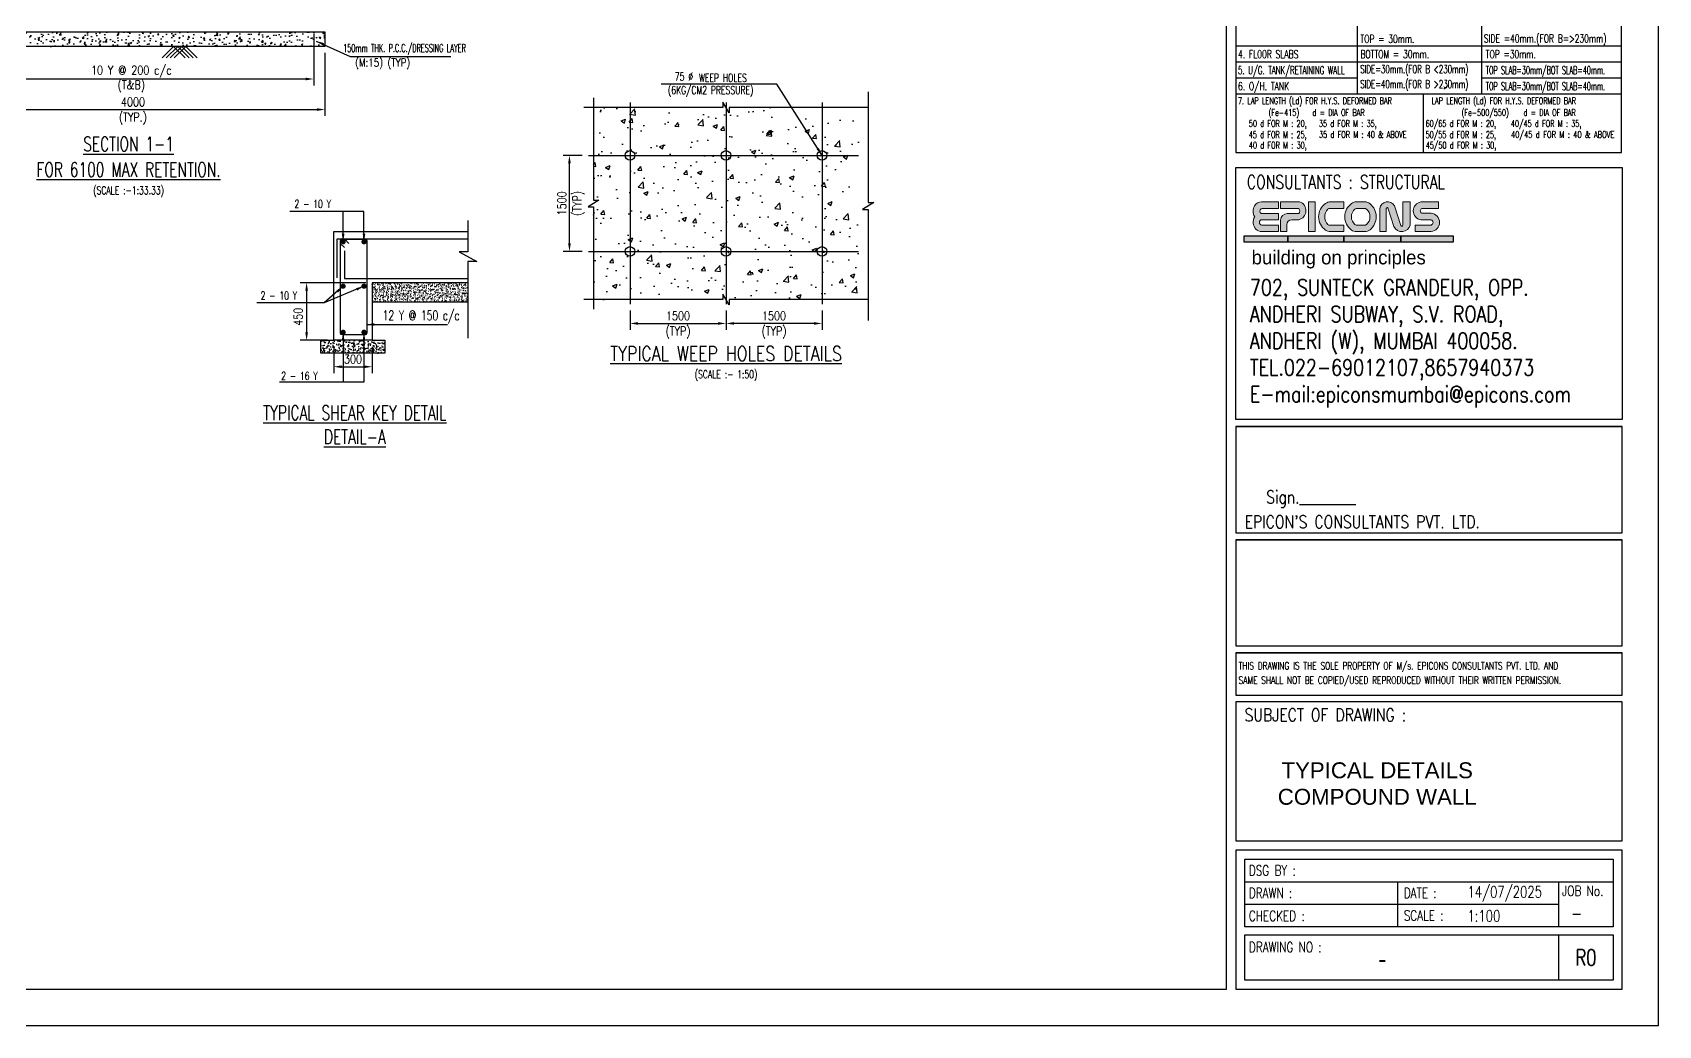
# Model space of a CAD drawing. Extents: x 345615 to 1272425, y -526289 to -156124.
# Drawn here: x 685541 to 736343, y -348663 to -317632 of the extents above; entities that cross this region are included whole.
import ezdxf
from ezdxf.enums import TextEntityAlignment as Align
from ezdxf.lldxf.tags import DXFTag

# ---------------------------------------------------------------- set-up
doc = ezdxf.new("R2010")
doc.units = 0
doc.header["$LTSCALE"] = 500
doc.header["$MEASUREMENT"] = 0
doc.header["$PDMODE"] = 35
doc.header["$PDSIZE"] = -15
doc.linetypes.add('CENTER2', pattern=[1.125, 0.75, -0.125, 0.125, -0.125])
doc.linetypes.add('DASHED2', pattern=[0.375, 0.25, -0.125])
doc.layers.get('DEFPOINTS').update_dxf_attribs({"color": 4})
doc.layers.add('00 ECPL LOGO', color=250, linetype='Continuous', lineweight=20)
doc.layers.add('S-CONCRETE', color=4, linetype='Continuous', lineweight=25)
for name, color, linetype in [('LINE CUT', 8, 'Continuous'), ('notes', 1, 'Continuous'), ('PCC', 7, 'Continuous'), ('S-BRECK LINE', 8, 'Continuous'), ('S-CENTER LINE', 8, 'CENTER2'), ('S-CONCRET LINE', 4, 'Continuous'), ('S-DIM-1', 5, 'Continuous'), ('S-PCC', 9, 'Continuous'), ('S-TEXT', 2, 'Continuous'), ('S-TEXT-1', 4, 'Continuous'), ('S-TITIL', 6, 'Continuous'), ('s_TITILE', 9, 'Continuous'), ('ss_TITILE', 9, 'Continuous'), ('ST', 6, 'Continuous'), ('TEXT1', 2, 'Continuous'), ('TITLE', 4, 'Continuous')]:
    doc.layers.add(name, color=color, linetype=linetype)
doc.styles.add('1PTT-GFC Sheet$0$1PTT-GFC Sheet$0$a-texts', font='simplex.shx', dxfattribs={"width": 0.75})
doc.styles.add('a-textb', font='arial.ttf')
doc.styles.add('a-texts', font='simplex.shx', dxfattribs={"width": 0.75})
doc.styles.add('ROMANS', font='simplex.shx', dxfattribs={"width": 0.8, "height": 275, "bigfont": 'bigfont.shx'})
doc.styles.add('VA_ROOM_TEXT', font='GOTHIC.TTF')
tags = doc.linetypes.add('CENTER', pattern=[2, 1.25, -0.25, 0.25, -0.25]).pattern_tags.tags
tags[10:11] = [DXFTag(74, 4), DXFTag(75, 0), DXFTag(340, '0'), DXFTag(46, 1.0), DXFTag(50, 0.0), DXFTag(44, 0.0), DXFTag(45, 0.0)]
tags[8:9] = [DXFTag(74, 4), DXFTag(75, 0), DXFTag(340, '0'), DXFTag(46, 1.0), DXFTag(50, 0.0), DXFTag(44, 0.0), DXFTag(45, 0.0)]
tags[6:7] = [DXFTag(74, 4), DXFTag(75, 0), DXFTag(340, '0'), DXFTag(46, 1.0), DXFTag(50, 0.0), DXFTag(44, 0.0), DXFTag(45, 0.0)]
tags[4:5] = [DXFTag(74, 4), DXFTag(75, 0), DXFTag(340, '0'), DXFTag(46, 1.0), DXFTag(50, 0.0), DXFTag(44, 0.0), DXFTag(45, 0.0)]
doc.dimstyles.new('dim100', dxfattribs={"dimtxt": 250, "dimasz": 250, "dimexe": 200, "dimexo": 200, "dimgap": 100, "dimtad": 1, "dimdec": 0, "dimzin": 0, "dimdsep": 46, "dimtxsty": 'ROMANS', "dimcen": 0, "dimclrd": 5, "dimclre": 5, "dimclrt": 4, "dimadec": 0, "dimazin": 0, "dimtfac": 1, "dimtdec": 0, "dimtix": 1, "dimtofl": 0, "dimtmove": 2, "dimatfit": 3, "dimfxl": 0, "dimtolj": 1, "dimtzin": 0, "dimlwd": -1, "dimlwe": -1, "dimarcsym": 0})
doc.dimstyles.new('dim25', dxfattribs={"dimtxt": 250, "dimasz": 250, "dimexe": 200, "dimexo": 200, "dimgap": 100, "dimtad": 1, "dimdec": 0, "dimlfac": 0.25, "dimzin": 0, "dimdsep": 46, "dimtxsty": 'ROMANS', "dimcen": 0, "dimclrd": 5, "dimclre": 5, "dimclrt": 4, "dimadec": 0, "dimazin": 0, "dimtfac": 1, "dimtdec": 0, "dimtix": 1, "dimtofl": 0, "dimtmove": 2, "dimatfit": 3, "dimfxl": 0, "dimtolj": 1, "dimtzin": 0, "dimlwd": -1, "dimlwe": -1, "dimarcsym": 0})
doc.dimstyles.new('dim33.33', dxfattribs={"dimtxt": 250, "dimasz": 250, "dimexe": 200, "dimexo": 200, "dimgap": 100, "dimtad": 1, "dimdec": 0, "dimlfac": 0.333331, "dimzin": 0, "dimdsep": 46, "dimtxsty": 'ROMANS', "dimcen": 0, "dimclrd": 5, "dimclre": 5, "dimclrt": 4, "dimadec": 0, "dimazin": 0, "dimtfac": 1, "dimtdec": 0, "dimtix": 1, "dimtofl": 0, "dimtmove": 2, "dimatfit": 3, "dimfxl": 0, "dimtolj": 1, "dimtzin": 0, "dimlwd": -1, "dimlwe": -1, "dimarcsym": 0})
doc.dimstyles.new('dim50', dxfattribs={"dimtxt": 250, "dimasz": 250, "dimexe": 200, "dimexo": 200, "dimgap": 100, "dimtad": 1, "dimdec": 0, "dimlfac": 0.5, "dimzin": 0, "dimdsep": 46, "dimtxsty": 'ROMANS', "dimcen": 0, "dimclrd": 5, "dimclre": 5, "dimclrt": 4, "dimadec": 0, "dimazin": 0, "dimtfac": 1, "dimtdec": 0, "dimtix": 1, "dimtofl": 0, "dimtmove": 2, "dimatfit": 3, "dimfxl": 0, "dimtolj": 1, "dimtzin": 0, "dimlwd": -1, "dimlwe": -1, "dimarcsym": 0})

# ---------------------------------------------------------------- blocks, each defined once
blk = doc.blocks.new('*D266')
at = {"layer": 'DEFPOINTS', "color": 0}
for p in [(704209, -326124), (707209, -326124), (707209, -326724)]:
    blk.add_point(p, dxfattribs=at)
at = {"layer": 'S-DIM-1', "color": 5}
for p, q in [((704209, -326324), (704209, -326924)), ((707209, -326324), (707209, -326924)), ((704459, -326724), (706959, -326724))]:
    blk.add_line(p, q, dxfattribs=at)
for points in [[(704459, -326682), (704459, -326765), (704209, -326724)], [(706959, -326682), (706959, -326765), (707209, -326724)]]:
    blk.add_solid(points, dxfattribs=at)
at = {"layer": 'S-DIM-1', "color": 4, "char_height": 275, "style": 'ROMANS'}
for s, insert, attachment_point in [('\\A1;1500', (705709, -326624), 8), ('\\A1;(TYP)', (705709, -326824), 2)]:
    blk.add_mtext(s, dxfattribs=dict(at, insert=insert, attachment_point=attachment_point))
blk = doc.blocks.new('*D267')
at = {"layer": 'DEFPOINTS', "color": 0}
for p in [(702317, -321474), (702917, -321474), (702917, -324474)]:
    blk.add_point(p, dxfattribs=at)
at = {"layer": 'S-DIM-1', "color": 5}
for p, q in [((702717, -321474), (702117, -321474)), ((702317, -324224), (702317, -321724)), ((702717, -324474), (702117, -324474))]:
    blk.add_line(p, q, dxfattribs=at)
for points in [[(702275, -321724), (702359, -321724), (702317, -321474)], [(702275, -324224), (702359, -324224), (702317, -324474)]]:
    blk.add_solid(points, dxfattribs=at)
at = {"layer": 'S-DIM-1', "color": 4, "char_height": 275, "rotation": 90, "style": 'ROMANS'}
for s, insert, attachment_point in [('\\A1;1500', (702217, -322974), 8), ('\\A1;(TYP)', (702417, -322974), 2)]:
    blk.add_mtext(s, dxfattribs=dict(at, insert=insert, attachment_point=attachment_point))
blk = doc.blocks.new('*D268')
at = {"layer": 'DEFPOINTS', "color": 0}
for p in [(707209, -326124), (710209, -326124), (707209, -326724)]:
    blk.add_point(p, dxfattribs=at)
at = {"layer": 'S-DIM-1', "color": 5}
for p, q in [((707209, -326324), (707209, -326924)), ((710209, -326324), (710209, -326924)), ((709959, -326724), (707459, -326724))]:
    blk.add_line(p, q, dxfattribs=at)
for points in [[(707459, -326682), (707459, -326765), (707209, -326724)], [(709959, -326682), (709959, -326765), (710209, -326724)]]:
    blk.add_solid(points, dxfattribs=at)
at = {"layer": 'S-DIM-1', "color": 4, "char_height": 275, "style": 'ROMANS'}
for s, insert, attachment_point in [('\\A1;1500', (708709, -326624), 8), ('\\A1;(TYP)', (708709, -326824), 2)]:
    blk.add_mtext(s, dxfattribs=dict(at, insert=insert, attachment_point=attachment_point))
blk = doc.blocks.new('*D293')
at = {"layer": 'DEFPOINTS', "color": 0, "ltscale": 0.3}
for p in [(694953, -327250, 288), (696153, -327250, 288), (696153, -328077)]:
    blk.add_point(p, dxfattribs=at)
at = {"layer": 'S-DIM-1', "color": 5, "ltscale": 0.3}
for p, q in [((694953, -327450), (694953, -328277)), ((696153, -327450), (696153, -328277)), ((695203, -328077), (695903, -328077))]:
    blk.add_line(p, q, dxfattribs=at)
for points in [[(695203, -328035), (695203, -328119), (694953, -328077)], [(695903, -328035), (695903, -328119), (696153, -328077)]]:
    blk.add_solid(points, dxfattribs=at)
at = {"layer": 'S-DIM-1', "color": 4, "ltscale": 0.3, "insert": (695553, -327840), "char_height": 275, "attachment_point": 5, "style": 'ROMANS'}
blk.add_mtext('\\A1;300', dxfattribs=at)
blk = doc.blocks.new('*D294')
at = {"layer": 'DEFPOINTS', "color": 0, "ltscale": 0.3}
for p in [(696153, -325452, 288), (694104, -327250), (694953, -327250, 288)]:
    blk.add_point(p, dxfattribs=at)
at = {"layer": 'S-DIM-1', "color": 5, "ltscale": 0.3}
for p, q in [((695953, -325452), (693904, -325452)), ((694104, -325702), (694104, -327000)), ((694753, -327250), (693904, -327250))]:
    blk.add_line(p, q, dxfattribs=at)
for points in [[(694063, -325702), (694146, -325702), (694104, -325452)], [(694063, -327000), (694146, -327000), (694104, -327250)]]:
    blk.add_solid(points, dxfattribs=at)
at = {"layer": 'S-DIM-1', "color": 4, "ltscale": 0.3, "insert": (693840, -326517), "char_height": 275, "attachment_point": 5, "rotation": 90, "style": 'ROMANS'}
blk.add_mtext('\\A1;450', dxfattribs=at)
blk = doc.blocks.new('*D318')
at = {"layer": 'DEFPOINTS', "color": 0}
for p in [(682928, -317466, -19), (694328, -317466, -19), (694328, -319085)]:
    blk.add_point(p, dxfattribs=at)
at = {"layer": 'S-DIM-1', "color": 5}
for p, q in [((682928, -317666), (682928, -319285)), ((694328, -317666), (694328, -319285)), ((683178, -319085), (694078, -319085))]:
    blk.add_line(p, q, dxfattribs=at)
for points in [[(683178, -319044), (683178, -319127), (682928, -319085)], [(694078, -319044), (694078, -319127), (694328, -319085)]]:
    blk.add_solid(points, dxfattribs=at)
at = {"layer": 'S-DIM-1', "color": 4, "insert": (688628, -319085), "char_height": 275, "attachment_point": 5, "style": 'ROMANS'}
blk.add_mtext('\\A1;10 Y @ 200 c/c\\P(T&B)', dxfattribs=at)
blk = doc.blocks.new('*D319')
at = {"layer": 'DEFPOINTS', "color": 0}
for p in [(694678, -318066), (682678, -318966), (694678, -320040)]:
    blk.add_point(p, dxfattribs=at)
at = {"layer": 'S-DIM-1', "color": 5}
for p, q in [((694678, -318266), (694678, -320240)), ((682678, -319166), (682678, -320240)), ((682928, -320040), (694428, -320040))]:
    blk.add_line(p, q, dxfattribs=at)
for points in [[(682928, -319999), (682928, -320082), (682678, -320040)], [(694428, -319999), (694428, -320082), (694678, -320040)]]:
    blk.add_solid(points, dxfattribs=at)
at = {"layer": 'S-DIM-1', "color": 4, "char_height": 275, "style": 'ROMANS'}
for s, insert, attachment_point in [('\\A1;4000', (688678, -319940), 8), ('\\A1;(TYP.)', (688678, -320140), 2)]:
    blk.add_mtext(s, dxfattribs=dict(at, insert=insert, attachment_point=attachment_point))
blk = doc.blocks.new('zw$155A')
at = {"layer": '00 ECPL LOGO'}
h = blk.add_hatch(color=152, dxfattribs=at)
h.dxf.hatch_style = 1
h.paths.add_polyline_path([(79640, 17972), (79640, 18120), (79271, 18120, 0.261636), (79116, 18033, 0.285841), (79118, 17796, 0.344902), (79145, 17521, 0.204992), (79277, 17465), (79640, 17465), (79640, 17610), (79286, 17610, -1), (79277, 17727), (79640, 17727), (79640, 17861), (79286, 17861, -1), (79283, 17972)])
h = blk.add_hatch(color=152, dxfattribs=at)
h.dxf.hatch_style = 1
h.paths.add_polyline_path([(80107, 18120), (79689, 18120), (79689, 17972), (80086, 17972, -0.440545), (80086, 17861), (79834, 17861, 0.414214), (79689, 17716), (79689, 17465), (79825, 17465), (79825, 17618, -0.414214), (79934, 17727), (80086, 17727, 0.757811)])
h.paths.add_polyline_path([(80446, 18120), (80304, 18120), (80304, 17465), (80446, 17465)])
h.paths.add_polyline_path([(81081, 18120), (80782, 18120, 0.154275), (80677, 18087, 0.519672), (80677, 17498, 0.154275), (80782, 17465), (81081, 17465), (81081, 17610), (80750, 17610, -0.210356), (80723, 17622, -0.388707), (80723, 17960, -0.210356), (80750, 17972), (81081, 17972)])
h.paths.add_polyline_path([(81540, 18120), (81355, 18120, 0.159018), (81248, 18085, 0.507969), (81248, 17500, 0.159018), (81355, 17465), (81540, 17465, 0.173791), (81656, 17506, 0.472311), (81656, 18078, 0.173791)])
h.paths.add_polyline_path([(81553, 17972, -0.185052), (81577, 17962, -0.445894), (81577, 17619, -0.185052), (81553, 17610), (81348, 17610, -0.185052), (81323, 17619, -0.445894), (81323, 17962, -0.185052), (81348, 17972)], flags=16)
h.paths.add_polyline_path([(82190, 18031, 0.723435), (81870, 17972), (81870, 17465), (82011, 17465), (82011, 17972, -0.723435), (82047, 17986), (82181, 17579, 0.724077), (82538, 17610), (82538, 18120), (82376, 18120), (82376, 17612, -0.755661), (82333, 17598)])
h.paths.add_polyline_path([(83163, 18120), (82770, 18120, 0.823713), (82770, 17724), (83001, 17724, -0.713272), (83001, 17610), (82649, 17610), (82649, 17465), (83001, 17465, 0.900309), (83001, 17871), (82798, 17871, -0.746931), (82798, 17972), (83163, 17972)])
at = {"layer": 'S-TEXT'}
h = blk.add_hatch(color=142, dxfattribs=at)
h.dxf.hatch_style = 1
h.paths.add_polyline_path([(78890, 17369), (78890, 17231), (79850, 17231), (79850, 17369)])
h = blk.add_hatch(color=9, dxfattribs=at)
h.dxf.hatch_style = 1
h.paths.add_polyline_path([(79850, 17369), (81076, 17369), (81076, 17231), (79850, 17231)])
h = blk.add_hatch(color=142, dxfattribs=at)
h.dxf.hatch_style = 1
h.paths.add_polyline_path([(81076, 17231), (82333, 17231), (82333, 17369), (81076, 17369)])
h = blk.add_hatch(color=4, dxfattribs=at)
h.dxf.hatch_style = 1
h.paths.add_polyline_path([(82333, 17369), (82333, 17231), (83486, 17231), (83486, 17369)])
at = {"layer": '00 ECPL LOGO', "color": 152}
for p, q in [((79640, 18120, 0), (79271, 18120, 0)), ((79286, 17972, 0), (79640, 17972, 0)), ((80107, 18120, 0), (79689, 18120, 0)), ((80304, 18120, 0), (80446, 18120, 0)), ((80304, 18120, 0), (80304, 17465, 0)), ((80446, 18120, 0), (80446, 17465, 0)), ((80750, 17972, 0), (81081, 17972, 0)), ((80782, 18120, 0), (81081, 18120, 0)), ((81081, 17972, 0), (81081, 18120, 0)), ((81348, 17972, 0), (81553, 17972, 0)), ((81355, 18120, 0), (81540, 18120, 0)), ((81870, 17972, 0), (81870, 17465, 0)), ((82011, 17972, 0), (82011, 17465, 0)), ((82047, 17986, 0), (82181, 17579, 0)), ((82190, 18031, 0), (82333, 17598, 0)), ((82376, 18120, 0), (82538, 18120, 0)), ((82538, 18120, 0), (82376, 18120, 0)), ((82376, 18120, 0), (82376, 17610, 0)), ((82538, 18120, 0), (82538, 17610, 0)), ((82538, 17972, 0), (82538, 17972, 0)), ((82770, 18120, 0), (83163, 18120, 0)), ((83163, 18120, 0), (82770, 18120, 0)), ((82798, 17972, 0), (83163, 17972, 0)), ((83163, 17972, 0), (83163, 18120, 0)), ((79277, 17727, 0), (79640, 17727, 0)), ((79640, 17610, 0), (79277, 17610, 0)), ((79640, 17861, 0), (79286, 17861, 0)), ((79640, 17727, 0), (79640, 17861, 0)), ((79640, 17465, 0), (79640, 17610, 0)), ((79689, 17716, 0), (79689, 17465, 0)), ((79825, 17618, 0), (79825, 17465, 0)), ((80086, 17861, 0), (79834, 17861, 0)), ((79934, 17727, 0), (80086, 17727, 0)), ((80750, 17610, 0), (81081, 17610, 0)), ((81081, 17465, 0), (81081, 17610, 0)), ((81348, 17610, 0), (81553, 17610, 0)), ((82538, 17610, 0), (82538, 17610, 0)), ((82649, 17465, 0), (82649, 17610, 0)), ((82649, 17610, 0), (83001, 17610, 0)), ((83001, 17724, 0), (82770, 17724, 0)), ((83001, 17871, 0), (82798, 17871, 0)), ((79277, 17465, 0), (79640, 17465, 0)), ((79689, 17465, 0), (79825, 17465, 0)), ((80304, 17465, 0), (80446, 17465, 0)), ((80782, 17465, 0), (81081, 17465, 0)), ((81540, 17465, 0), (81355, 17465, 0)), ((81870, 17465, 0), (82011, 17465, 0)), ((82347, 17465, 0), (82376, 17465, 0)), ((82376, 17466, 0), (82376, 17465, 0)), ((82649, 17465, 0), (83001, 17465, 0)), ((82649, 17465, 0), (83001, 17465, 0))]:
    blk.add_line(p, q, dxfattribs=at)
at = {"layer": '00 ECPL LOGO', "color": 152, "elevation": 0}
for points in [[(79271, 18120), (79640, 18120), (79640, 17972)], [(80086, 17972), (79689, 17972), (79689, 18120), (80107, 18120)], [(80304, 18120), (80446, 18120)], [(80782, 18120), (81081, 18120)], [(81355, 18120), (81540, 18120)], [(82376, 18120), (82538, 18120)], [(82770, 18120), (83163, 18120)]]:
    blk.add_lwpolyline(points, dxfattribs=at)
at = {"layer": '00 ECPL LOGO', "color": 152}
for centre, radius, start, end in [((79307, 17916, 0), 224, 148.648, 212.4563), ((79271, 17938, 0), 182, 90, 148.648), ((79284, 17916, 0), 55.4, 88.7637, 271.2363), ((80042, 17926, 0), 204, 282.7188, 71.3398), ((80036, 17916, 0), 75.1, 312.4487, 47.5513), ((80884, 17792, 0), 360, 125.0807, 234.9193), ((80908, 17791, 0), 250, 137.5171, 222.4829), ((80782, 17938, 0), 182, 90, 125.0807), ((80750, 17935, 0), 36.3, 90, 137.5171), ((81462, 17792, 0), 362, 126.1417, 233.8583), ((81477, 17791, 0), 231, 131.9364, 228.0636), ((81355, 17938, 0), 182, 90, 126.1417), ((81348, 17935, 0), 36.3, 90, 131.9364), ((81540, 17938, 0), 182, 50.5638, 90), ((81553, 17935, 0), 36.3, 48.0636, 90), ((81423, 17791, 0), 231, 311.9364, 48.0636), ((81420, 17792, 0), 370, 309.4362, 50.5638), ((82040, 17949, 0), 171, 28.75, 172.2831), ((82031, 17973, 0), 20.3, 40.0191, 183.5523), ((82808, 17922, 0), 201, 101.0425, 258.9575), ((82813, 17921, 0), 52.5, 106.4856, 253.5144), ((79307, 17676, 0), 224, 147.5437, 223.6612), ((79282, 17669, 0), 58.8, 94.0242, 265.9758), ((79834, 17716, 0), 145, 90, 180), ((79934, 17618, 0), 109, 90, 180), ((80750, 17647, 0), 36.3, 222.4829, 270), ((81348, 17647, 0), 36.3, 228.0636, 270), ((81553, 17647, 0), 36.3, 270, 311.9364), ((82355, 17653, 0), 189, 203.2219, 346.755), ((82352, 17611, 0), 23.9, 214.0796, 357.6127), ((82980, 17668, 0), 204, 276.006, 83.994), ((82982, 17667, 0), 60.3, 289.0016, 70.9984), ((79277, 17647, 0), 182, 223.6612, 270), ((80782, 17647, 0), 182, 234.9193, 270), ((81355, 17647, 0), 182, 233.8583, 270), ((81540, 17647, 0), 182, 270, 309.4362)]:
    blk.add_arc(centre, radius, start, end, dxfattribs=at)
at = {"layer": 'notes', "color": 4}
blk.add_line((83278, 20599), (83368, 20682), dxfattribs=at)
at = {"layer": 'S-TEXT', "color": 7, "elevation": 0}
for points in [[(78890, 17369), (79850, 17369), (79850, 17231), (78890, 17231)], [(79850, 17369), (81076, 17369), (81076, 17231), (79850, 17231)], [(81076, 17369), (82333, 17369), (82333, 17231), (81076, 17231)], [(82333, 17369), (83486, 17369), (83486, 17231), (82333, 17231)]]:
    blk.add_lwpolyline(points, close=True, dxfattribs=at)
at = {"layer": 's_TITILE', "color": 1}
for p, q in [((78900, 2172), (78900, 3660)), ((78900, 3660), (87000, 3660)), ((87000, 3660), (87000, 2172)), ((78900, 3164), (87000, 3164)), ((82265, 2172), (82265, 3164)), ((85810, 2172), (85810, 3164)), ((78900, 2668), (85810, 2668)), ((87000, 2172), (78900, 2172)), ((78900, 1000), (78900, 1992)), ((78900, 1992), (87000, 1992)), ((85810, 1000), (85810, 1992)), ((87000, 1992), (87000, 1000)), ((87000, 1000), (78900, 1000))]:
    blk.add_line(p, q, dxfattribs=at)
at = {"layer": 's_TITILE', "color": 7}
blk.add_lwpolyline([(0, 0), (88000, 0), (88000, 58000), (0, 58000)], close=True, dxfattribs=at)
at = {"layer": 's_TITILE', "color": 1}
for points in [[(1300, 800), (78500, 800), (78500, 57200), (1300, 57200)], [(87200, 18877), (87200, 13333), (78700, 13333), (78700, 18877)], [(78700, 4060), (87200, 4060), (87200, 7119), (78700, 7119)], [(78700, 800), (87200, 800), (87200, 3860), (78700, 3860)]]:
    blk.add_lwpolyline(points, close=True, dxfattribs=at)
for points in [[(78700, 13178), (78700, 10842), (87200, 10842), (87200, 13178), (78700, 13178), (87200, 13178)], [(78700, 13178), (78700, 10842), (87200, 10842), (87200, 13178), (78700, 13178), (87200, 13178)], [(78700, 10687), (78700, 8351), (87200, 8351), (87200, 10687), (78700, 10687), (87200, 10687)], [(78700, 8196), (78700, 7266), (87200, 7266), (87200, 8196), (78700, 8196), (87200, 8196)]]:
    blk.add_lwpolyline(points, dxfattribs=at)
at = {"layer": 'TEXT1', "color": 5}
for p, q in [((87187, 21545), (78700, 21545)), ((87187, 21193), (78700, 21193)), ((87187, 21193), (78700, 21193)), ((81379, 20841), (78700, 20841)), ((87187, 20841), (84111, 20841)), ((87187, 20489), (78700, 20489))]:
    blk.add_line(p, q, dxfattribs=at)
at = {"layer": 'TITLE', "color": 0}
for p, q in [((81379, 20489), (81379, 22954)), ((84111, 20489), (84111, 22954)), ((82834, 19206), (82834, 20489))]:
    blk.add_line(p, q, dxfattribs=at)
blk.add_lwpolyline([(87187, 23476), (78700, 23476), (78700, 19206), (87187, 19206)], close=True, dxfattribs=at)
at = {"layer": '00 ECPL LOGO', "color": 152, "style": 'VA_ROOM_TEXT'}
blk.add_text('building on principles', height=306.82, dxfattribs=at).set_placement((79050, 16745, 0))
at = {"layer": 'notes', "color": 4, "style": 'ROMANS'}
for s, height, width, p in [('SIDE =40mm.(FOR B=>230mm)', 174.32, 0.7, (84159, 21714)), ('TOP = 30mm.', 174.32, 0.7, (81444, 21705)), ('5. U/G. TANK/RETAINING WALL', 174.32, 0.65, (78751, 21017)), ('4. FL00R SLABS ', 174.32, 0.7, (78751, 21369)), ('SIDE=30mm.(FOR B <230mm)', 174.32, 0.65, (81440, 21040)), ('BOTTOM = 30mm.', 174.32, 0.7, (81444, 21369)), ('TOP SLAB=30mm/BOT SLAB=40mm.', 174.32, 0.6, (84200, 21017)), ('TOP =30mm.', 174.3, 0.7, (84200, 21369)), ('6. O/H. TANK', 174.32, 0.7, (78751, 20665)), ('SIDE=40mm.(FOR B >230mm)', 174.32, 0.65, (81440, 20711)), ('TOP SLAB=30mm/BOT SLAB=40mm.', 174.32, 0.6, (84200, 20665)), ('7. LAP LENGTH (Ld) FOR H.Y.S. DEFORMED BAR', 149.42, 0.7, (78751, 20344)), ('LAP LENGTH (Ld) FOR H.Y.S. DEFORMED BAR', 149.42, 0.7, (83008, 20344)), ('(Fe-415)   d = DIA OF BAR', 149.42, 0.7, (79425, 20085)), ('(Fe-500/550)   d = DIA OF BAR', 149.42, 0.7, (83669, 20085))]:
    blk.add_text(s, height=height, dxfattribs=dict(at, width=width)).set_placement(p, align=Align.MIDDLE_LEFT)
for s, width, p in [('50 d FOR M : 20,', 0.7, (78989, 19769, -112947)), ('45 d FOR M : 25,', 0.7, (78988, 19525, -112947)), ('35 d FOR M : 35,', 0.7, (80531, 19768, -112947)), ('35 d FOR M : 40 & ABOVE', 0.7, (80534, 19526, -112947)), ('50/55 d FOR M : 25,', 0.7, (82877, 19525, -112947)), ('60/65 d FOR M : 20,', 0.7, (82878, 19769, -112947)), ('40/45 d FOR M : 35,', 0.7, (84753, 19768, -112947)), ('40/45 d FOR M : 40 & ABOVE', 0.65, (84756, 19526, -112947)), ('40 d FOR M : 30,', 0.7, (78991, 19291, -112947)), ('45/50 d FOR M : 30,', 0.7, (82881, 19291, -112947))]:
    blk.add_text(s, height=149.42, dxfattribs=dict(at, width=width)).set_placement(p)
at = {"layer": 'S-TEXT-1', "insert": (79013, 16414), "char_height": 352.07, "width": 7521.74, "attachment_point": 1, "style": 'ROMANS'}
blk.add_mtext('702, SUNTECK GRANDEUR, OPP. ANDHERI SUBWAY, S.V. ROAD,\\PANDHERI (W), MUMBAI 400058.\\PTEL.022-69012107,8657940373\\PE-mail:epiconsmumbai@epicons.com', dxfattribs=at)
at = {"layer": 's_TITILE', "color": 2, "style": '1PTT-GFC Sheet$0$1PTT-GFC Sheet$0$a-texts', "width": 0.75}
for s, height, p in [('CONSULTANTS : STRUCTURAL', 300, (78945, 18406)), ('DSG BY :', 225, (78989, 3299)), ('DRAWN :', 225, (78989, 2803)), ('DATE :', 225, (82397, 2803)), ('JOB No.', 225, (85878, 2850)), ('CHECKED :', 225, (78989, 2298)), ('SCALE :', 225, (82397, 2307)), ('DRAWING NO :', 225, (78991, 1613))]:
    blk.add_text(s, height=height, dxfattribs=at).set_placement(p)
at = {"layer": 's_TITILE', "color": 2, "style": '1PTT-GFC Sheet$0$1PTT-GFC Sheet$0$a-texts', "width": 0.8}
blk.add_text('Sign.________ ', height=281.6, dxfattribs=at).set_placement((80433, 11586), align=Align.MIDDLE)
at = {"layer": 's_TITILE', "color": 2, "style": 'ROMANS', "width": 0.8}
for s, p in [("EPICON'S CONSULTANTS PVT. LTD.", (78896, 11080)), ('SUBJECT OF DRAWING :', (78896, 6833))]:
    blk.add_text(s, height=281.6, dxfattribs=at).set_placement(p, align=Align.MIDDLE_LEFT)
at = {"layer": 'ss_TITILE', "color": 2, "style": 'a-texts', "width": 0.75}
blk.add_text('1:100', height=250, dxfattribs=at).set_placement((83799, 2285))
blk.add_text('R0', height=350, dxfattribs=at).set_placement((86405, 1496), align=Align.MIDDLE_CENTER)
at = {"layer": 'TEXT1', "style": 'ROMANS', "width": 0.75}
for s, p in [('THIS DRAWING IS THE SOLE PROPERTY OF M/s. EPICONS CONSULTANTS PVT. LTD. AND', (78764, 7834)), ('SAME SHALL NOT BE COPIED/USED REPRODUCED WITHOUT THEIR WRITTEN PERMISSION.', (78764, 7516))]:
    blk.add_text(s, height=160, dxfattribs=at).set_placement(p)

msp = doc.modelspace()

# ---------------------------------------------------------------- hatches: boundary and pattern name
at = {"layer": 'PCC'}
h = msp.add_hatch(dxfattribs=at)
h.set_pattern_fill('AR-CONC', color=8, scale=24, angle=180, style=0)
h.set_pattern_definition([(130, (981084.42, -417998.37), (-172.142444, -15.06051), [18, -198]), (185, (981084.42, -417998.37), (33.30032, 180.52611), [14.4, -158.4]), (79.5486, (981070.08, -417999.63), (-138.84225, 165.46549), [15.29765, -168.27411]), (133.8158, (981084.42, -417950.37), (-256.13785, -39.72456), [27, -297]), (83.3644, (981063.08, -417953.68), (-224.31905, 233.78829), [22.94647, -252.41112]), (188.8158, (981084.42, -417950.37), (-224.31887, 233.78846), [21.6, -237.6]), (159, (981060.42, -417962.37), (-143.25769, -96.628534), [18, -198]), (214, (981060.42, -417962.37), (-58.39568, 174.03601), [14.4, -158.4]), (108.5486, (981048.49, -417970.43), (-201.65343, 77.40732), [15.29765, -168.27411]), (142.5, (981084.424, -417998.374), (-2.918365, 79.894525), [0, -156.48, 0, -160.8, 0, -159]), (172.5, (981084.42, -417998.37), (-63.13669, 94.65881), [0, -91.68, 0, -152.88, 0, -60.6]), (212.5, (981137.944, -417998.374), (-128.117385, -5.413169), [0, -60, 0, -187.2, 0, -248.4]), (222.5, (981161.94, -417998.37), (-139.96468, 24.025196), [0, -78, 0, -124.32, 0, -176.4])])
h.paths.add_polyline_path([(696152.511, -326051.333), (696152.511, -326051.332), (696152.511, -325451.596), (699137.332, -325451.596), (699137.332, -326051.331)])
h = msp.add_hatch(dxfattribs=at)
h.set_pattern_fill('AR-CONC', color=8, scale=30, angle=180, style=0)
h.set_pattern_definition([(130, (1128398.5, -433860.41), (-215.178055, -18.82564), [22.5, -247.5]), (185, (1128398.5, -433860.41), (41.6254, 225.65764), [18, -198]), (79.5486, (1128380.56, -433861.98), (-173.55281, 206.83186), [19.12206, -210.34263]), (133.8158, (1128398.5, -433800.4), (-320.17231, -49.6557), [33.75, -371.25]), (83.3644, (1128371.8, -433804.55), (-280.39881, 292.23536), [28.68309, -315.5139]), (188.8158, (1128398.5, -433800.4), (-280.39858, 292.23558), [27, -297]), (159, (1128368.5, -433815.41), (-179.072116, -120.78567), [22.5, -247.5]), (214, (1128368.5, -433815.41), (-72.9946, 217.54501), [18, -198]), (108.5486, (1128353.57, -433825.48), (-252.06679, 96.75915), [19.12206, -210.34263]), (142.5, (1128398.495, -433860.41), (-3.647957, 99.868156), [0, -195.6, 0, -201, 0, -198.75]), (172.5, (1128398.5, -433860.41), (-78.92086, 118.323514), [0, -114.6, 0, -191.1, 0, -75.75]), (212.5, (1128465.395, -433860.41), (-160.146731, -6.766462), [0, -75, 0, -234, 0, -310.5]), (222.5, (1128495.4, -433860.41), (-174.95585, 30.031495), [0, -97.5, 0, -155.4, 0, -220.5])])
h.paths.add_polyline_path([(694952.511, -327250.373), (694552.511, -327250.373), (694552.511, -327650.373), (694952.511, -327650.373), (696552.511, -327650.373), (696552.511, -327250.373), (696152.511, -327250.373)])
at = {"layer": 'S-PCC', "linetype": 'ByBlock'}
h = msp.add_hatch(dxfattribs=at)
h.set_pattern_fill('AR-CONC,_O', color=256, scale=66.666667)
h.set_pattern_definition([(50, (-16408029.78, 93711.07), (478.173455, -41.834757), [50, -550]), (355, (-16408029.8, 93711.07), (-92.500889, 501.461422), [40, -440]), (100.4514445, (-16407989.93, 93707.6), (385.672564, 459.626661), [42.493461, -467.428075]), (46.1842, (-16408029.8, 93844.4), (711.49422, -110.346187), [75, -825]), (96.6356355, (-16407970.5, 93835.2), (623.107964, 649.4124), [63.740228, -701.142507]), (351.184164, (-16408029.8, 93844.4), (623.107963, 649.4124), [60, -660]), (21, (-16407963.1, 93811.07), (397.938035, -268.412594), [50, -550]), (326, (-16407963.1, 93811.07), (162.210221, 483.433363), [40, -440]), (71.4514447, (-16407929.95, 93788.7), (560.148251, 215.020769), [42.49346, -467.428075]), (37.5, (-16408029.78, 93711.07), (8.1065702, 221.9292359), [0, -434.6666667, 0, -446.6666667, 0, -441.6666667]), (7.5, (-16408029.78, 93711.07), (175.3796916, 262.9411413), [0, -254.6666667, 0, -424.6666667, 0, -168.3333333]), (327.5, (-16408178.44, 93711.07), (355.8816241, -15.0365812), [0, -166.6666667, 0, -520, 0, -690]), (317.5, (-16408245.1, 93711.07), (388.7907796, 66.736655), [0, -216.6666667, 0, -345.3333333, 0, -490])])
h.paths.add_polyline_path([(683577.65, -318066.15), (683577.65, -317616.15), (694677.65, -317616.15), (694677.65, -318066.15)])
at = {"layer": 'S-PCC'}
h = msp.add_hatch(dxfattribs=at)
h.set_pattern_fill('AR-CONC', color=256, scale=200)
h.set_pattern_definition([(50, (-15750269.3, 769841.1), (1434.520365, -125.50427), [150, -1650]), (355, (-15750269.3, 769841.1), (-277.50267, 1504.38427), [120, -1320]), (100.451444, (-15750149.7, 769830.6), (1157.01769, 1378.87998), [127.48038, -1402.28422]), (46.1842, (-15750269.3, 770241.1), (2134.48266, -331.03856), [225, -2475]), (96.635635, (-15750091.4, 770213.5), (1869.3239, 1948.2372), [191.22068, -2103.42752]), (351.184164, (-15750269.3, 770241), (1869.3239, 1948.2372), [180, -1980]), (21, (-15750069.3, 770141.1), (1193.814104, -805.23778), [150, -1650]), (326, (-15750069.3, 770141.1), (486.63066, 1450.30009), [120, -1320]), (71.451445, (-15749969.8, 770074), (1680.44475, 645.0623), [127.48038, -1402.28422]), (37.5, (-15750269.3, 769841.1), (24.31971, 665.787708), [0, -1304, 0, -1340, 0, -1325]), (7.5, (-15750269.3, 769841.1), (526.139075, 788.823424), [0, -764, 0, -1274, 0, -505]), (327.5, (-15750715.3, 769841.1), (1067.644872, -45.109743), [0, -500, 0, -1560, 0, -2070]), (317.5, (-15750915.3, 769841.1), (1166.37234, 200.209965), [0, -650, 0, -1036, 0, -1470])])
h.paths.add_polyline_path([(703066.861, -319973.501), (703066.861, -322872.158), (703233.225, -322872.158), (702900.497, -323074.844), (703066.861, -323074.844), (703066.861, -325973.501), (711351.728, -325973.501), (711351.728, -323074.844), (711185.364, -323074.844), (711518.093, -322872.158), (711351.728, -322872.158), (711351.728, -319973.501)])

# ---------------------------------------------------------------- linework, layer by layer
at = {"layer": 'LINE CUT'}
for points in [[(711651.728, -319485.017), (711651.728, -322948.334), (711831.858, -322948.334), (711471.599, -323167.79), (711651.728, -323167.79), (711651.728, -326631.107)], [(711651.728, -319973.501), (707310.638, -319973.501), (707310.638, -320139.865), (707107.952, -319807.136), (707107.952, -319973.501), (702766.861, -319973.501)], [(703066.861, -319673.501), (703066.861, -322872.158), (703233.225, -322872.158), (702900.497, -323074.844), (703066.861, -323074.844), (703066.861, -326273.501)], [(711651.728, -325973.501), (707310.638, -325973.501), (707310.638, -326139.865), (707107.952, -325807.136), (707107.952, -325973.501), (702766.861, -325973.501)]]:
    msp.add_lwpolyline(points, dxfattribs=at)
at = {"layer": 'PCC', "color": 8}
for p, q in [((699137.332, -325451.596), (696152.511, -325451.596)), ((696152.511, -326051.333), (699137.332, -326051.331))]:
    msp.add_line(p, q, dxfattribs=at)
msp.add_lwpolyline([(696152.511, -327250.373), (696552.511, -327250.373), (696552.511, -327650.373), (694952.511, -327650.373), (694552.511, -327650.373), (694552.511, -327250.373), (694952.511, -327250.373)], dxfattribs=at)
at = {"layer": 'S-BRECK LINE', "ltscale": 0.3, "elevation": -287.972}
msp.add_lwpolyline([(699137.332, -323509.7), (699137.332, -324489.35), (698866.128, -324489.35), (699423.49, -324785.257), (699137.332, -324785.257), (699137.332, -327184.436)], dxfattribs=at)
at = {"layer": 'S-CENTER LINE', "linetype": 'CENTER', "ltscale": 750}
for p, q in [((704209.295, -319823.501), (704209.295, -326123.501)), ((707209.295, -319823.501), (707209.295, -326123.501)), ((710209.295, -319823.501), (710209.295, -326123.501)), ((702916.861, -321473.501), (711351.728, -321473.501)), ((702916.861, -324473.501), (711351.728, -324473.501))]:
    msp.add_line(p, q, dxfattribs=at)
at = {"layer": 'S-CONCRET LINE'}
for centre in [(704209.295, -321473.501), (707209.295, -321473.501), (710209.295, -321473.501), (704209.295, -324473.501), (707209.295, -324473.501), (710209.295, -324473.501)]:
    msp.add_circle(centre, 150, dxfattribs=at)
at = {"layer": 'S-CONCRETE', "lineweight": -2, "ltscale": 20}
msp.add_line((694952.511, -325451.596), (694952.511, -323851.596), dxfattribs=at)
at = {"layer": 'S-PCC', "elevation": 9.84}
msp.add_lwpolyline([(683577.65, -318066.15), (683577.65, -317616.15), (694677.65, -317616.15), (694677.65, -318066.15)], close=True, dxfattribs=at)
for points in [[(690307.361, -318424.123), (689949.388, -318066.15), (689591.415, -318424.123)], [(690433.923, -318424.123), (690075.95, -318066.15), (689717.978, -318424.123)], [(690560.486, -318424.123), (690202.513, -318066.15), (689844.54, -318424.123)], [(690687.048, -318424.123), (690329.075, -318066.15), (689971.103, -318424.123)]]:
    msp.add_lwpolyline(points, dxfattribs=at)
at = {"layer": 'S-TEXT-1', "ltscale": 0.3}
msp.add_line((694952.511, -323851.596), (699137.332, -323851.596, -287.972), dxfattribs=at)
msp.add_lwpolyline([(696152.511, -326051.332), (696152.511, -327250.373), (694952.511, -327250.373), (694952.511, -325451.596)], dxfattribs=at)
at = {"layer": 'S-TEXT-1', "color": 8, "linetype": 'DASHED2', "ltscale": 0.1}
msp.add_lwpolyline([(696152.511, -325451.596), (696152.511, -325451.596), (696152.511, -326051.333)], dxfattribs=at)
at = {"layer": 'ST', "color": 6, "elevation": -115.189}
msp.add_lwpolyline([(695054.105, -325296.346), (695054.105, -324077.683), (699137.332, -324077.683)], dxfattribs=at)
at = {"layer": 'ST', "color": 6}
msp.add_lwpolyline([(695213.752, -324092.094), (695930.837, -324092.094, -0.414213562), (695980.837, -324142.094), (695980.837, -327030.501, -0.414213562), (695930.837, -327080.501), (695213.752, -327080.501, -0.414213562), (695163.752, -327030.501), (695163.752, -324142.094, -0.414213562)], format="xyb", close=True, dxfattribs=at)
at = {"layer": 'ST', "const_width": 81.167, "elevation": -115.189}
for points in [[(695286.064, -324170.487, 1), (695205, -324174.564, 1)], [(695856.915, -324170.487, -1), (695937.979, -324174.564, -1)], [(695286.064, -325562.143, -1), (695205, -325558.065, -1)], [(695856.915, -325562.143, 1), (695937.979, -325558.065, 1)], [(695286.064, -327002.108, -1), (695205, -326998.031, -1)], [(695856.915, -327002.108, 1), (695937.979, -326998.031, 1)]]:
    msp.add_lwpolyline(points, format="xyb", close=True, dxfattribs=at)
at = {"layer": 'ST', "color": 6}
for points in [[(695302.204, -324092.094), (695420.986, -324227.758)], [(695163.752, -324234.01), (695285.012, -324351.229)], [(695283.217, -324455.201), (695283.217, -325316.115), (699137.332, -325316.118)]]:
    msp.add_lwpolyline(points, dxfattribs=at)

# ---------------------------------------------------------------- block references
at = {"xscale": 1.420454545454545, "yscale": 1.420454545454545, "zscale": 1.420454545454545}
msp.add_blockref('zw$155A', (611343.115, -348663.35), dxfattribs=at)

# ---------------------------------------------------------------- texts
at = {"layer": 'S-TEXT', "style": 'ROMANS', "width": 0.7}
for s, p in [('(SCALE :-1:33.33)', (688541.956, -322564.559, 29.257)), ('(SCALE :- 1:50)', (707209.295, -328314.201, -220.628))]:
    msp.add_text(s, height=250, dxfattribs=at).set_placement(p, align=Align.MIDDLE_CENTER)
at = {"layer": 'S-TEXT-1', "style": 'ROMANS'}
for s, width, p in [('150mm THK. P.C.C./DRESSING LAYER', 0.6, (695243.565, -318116.582, 199.426)), ('(M:15) (TYP)', 0.8, (695619.322, -318571.436, 199.426)), ('75 %%C', 0.7, (705610.613, -319009.715, -220.628)), ('WEEP HOLES', 0.7, (706366.178, -319048.213, 5.014)), (' (6KG/CM2 PRESSURE)', 0.7, (705273.73, -319430.776, -230.468)), ('2 - 10 Y', 0.7, (693725.692, -322987.017, -115.189)), ('2 - 10 Y', 0.7, (692668.782, -325852.083, -115.189)), ('2 - 16 Y', 0.7, (693309.467, -328363.109, -115.189))]:
    msp.add_text(s, height=250, dxfattribs=dict(at, width=width)).set_placement(p, align=Align.MIDDLE_LEFT)
at = {"layer": 'S-TEXT-1', "style": 'ROMANS', "width": 0.7}
msp.add_text('12 Y @ 150 c/c', height=300, dxfattribs=at).set_placement((697681.437, -326622.064, -115.189), align=Align.CENTER)
at = {"layer": 'S-TITIL', "style": 'ROMANS'}
for s, width, p in [('%%USECTION 1-1', 0.7, (688541.956, -321114.559, 29.257)), ('%%UFOR 6100 MAX RETENTION.', 0.7, (688541.956, -321914.559, 29.257)), ('%%UTYPICAL WEEP HOLES DETAILS', 0.8, (707209.295, -327664.201, -220.628))]:
    msp.add_text(s, height=450, dxfattribs=dict(at, width=width)).set_placement(p, align=Align.MIDDLE_CENTER)
at = {"layer": 'S-TITIL', "color": 6, "style": 'ROMANS', "width": 0.7}
for s, p in [('%%UTYPICAL SHEAR KEY DETAIL', (695609.628, -329516.649, 115.189)), ('%%UDETAIL-A', (695609.628, -330264.552, 115.189))]:
    msp.add_text(s, height=450, dxfattribs=at).set_placement(p, align=Align.MIDDLE)
at = {"layer": 's_TITILE', "color": 2, "style": '1PTT-GFC Sheet$0$1PTT-GFC Sheet$0$a-texts', "width": 0.75}
msp.add_text('-', height=426.136, dxfattribs=at).set_placement((733609.204, -344936.353), align=Align.TOP_LEFT)
at = {"layer": 'ss_TITILE', "color": 2, "style": 'a-texts', "width": 0.75}
msp.add_text('14/07/2025', height=355.1136, dxfattribs=at).set_placement((730375.443, -344665.259))
at = {"layer": 'ss_TITILE', "color": 2, "style": 'a-textb'}
msp.add_text('-', height=568.182, dxfattribs=at).set_placement((727582.179, -346866.091))
at = {"layer": 'ss_TITILE', "color": 2, "insert": (727554.381, -341105.964), "char_height": 497.15909, "width": 8134.4392, "attachment_point": 5, "style": 'a-textb'}
msp.add_mtext('TYPICAL DETAILS COMPOUND WALL', dxfattribs=at)

# ---------------------------------------------------------------- dimensions: what is measured, and where the dimension line sits
at = {"layer": 'S-DIM-1'}
dim = msp.add_linear_dim(base=(694327.65, -319085.405, 29.257), p1=(682927.65, -317466.15, 9.84), p2=(694327.65, -317466.15, 9.84), text='10 Y @ 200 c/c\\X(T&B)', dimstyle='dim33.33', override={"dimtxt": 250, "dimasz": 250, "dimtmove": 0}, dxfattribs=at)
dim.commit()
dim.dimension.update_dxf_attribs({"geometry": '*D318', "text_midpoint": (688627.65, -319085.405, 29.257), "dimtype": 160})
dim = msp.add_linear_dim(base=(694677.65, -320040.178, 9.84), p1=(682677.65, -318966.15, 9.84), p2=(694677.65, -318066.15, 9.84), text='<>\\X(TYP.)', dimstyle='dim33.33', override={"dimtxt": 250, "dimasz": 250, "dimtmove": 0}, dxfattribs=at)
dim.commit()
dim.dimension.update_dxf_attribs({"geometry": '*D319', "text_midpoint": (688677.65, -320040.178, 9.84)})
for base, p1, p2, angle, picture, middle in [((702316.861, -321473.501), (702916.861, -324473.501), (702916.861, -321473.501), 90, '*D267', (702316.861, -322973.501)), ((707209.295, -326723.501), (710209.295, -326123.501), (707209.295, -326123.501), 180, '*D268', (708709.295, -326723.501))]:
    dim = msp.add_linear_dim(base=base, p1=p1, p2=p2, angle=angle, text='<>\\X(TYP)', dimstyle='dim50', dxfattribs=at)
    dim.commit()
    dim.dimension.update_dxf_attribs({"geometry": picture, "text_midpoint": middle})
at = {"layer": 'S-DIM-1', "ltscale": 0.3}
dim = msp.add_linear_dim(base=(694104.182, -327250.373, -287.972), p1=(696152.511, -325451.596), p2=(694952.511, -327250.373), angle=90, dimstyle='dim25', dxfattribs=at)
dim.commit()
dim.dimension.update_dxf_attribs({"geometry": '*D294', "text_midpoint": (693840.086, -326517.059, -287.972), "dimtype": 160})
at = {"layer": 'S-DIM-1'}
dim = msp.add_linear_dim(base=(707209.295, -326723.501), p1=(704209.295, -326123.501), p2=(707209.295, -326123.501), text='<>\\X(TYP)', dimstyle='dim50', dxfattribs=at)
dim.commit()
dim.dimension.update_dxf_attribs({"geometry": '*D266', "text_midpoint": (705709.295, -326723.501)})
at = {"layer": 'S-DIM-1', "ltscale": 0.3}
dim = msp.add_linear_dim(base=(696152.511, -328077.159, -287.972), p1=(694952.511, -327250.373), p2=(696152.511, -327250.373), angle=180, dimstyle='dim25', dxfattribs=at)
dim.commit()
dim.dimension.update_dxf_attribs({"geometry": '*D293', "text_midpoint": (695552.511, -327839.659, -287.972)})

# ---------------------------------------------------------------- leaders
at = {"color": 1}
for points in [[(695245.532, -324172.526, -115.189), (695245.532, -323225.314, -115.189), (693583.721, -323225.314, -115.189)], [(695897.447, -324172.526, -115.189), (695897.447, -323225.314, -115.189), (694678.663, -323225.314, -115.189)], [(695245.532, -325560.104, -115.189), (694656.612, -326085.096, -115.189), (692545.211, -326085.096, -115.189)], [(695897.447, -325560.104, -115.189), (694656.612, -326085.096, -115.189), (692615.911, -326085.096, -115.189)], [(695245.532, -327000.069, -115.189), (695245.532, -328562.134, -115.189), (693257.99, -328562.134, -115.189)], [(695897.447, -327000.069, -115.189), (695897.447, -328562.134, -115.189), (694678.663, -328562.134, -115.189)]]:
    msp.add_leader(points, dimstyle='dim100', override={"dimgap": 100, "dimtad": 0}, dxfattribs=at)
at = {"layer": 'S-DIM-1'}
msp.add_leader([(694407.15, -317897.694, 9.84), (695463.65, -318383.15, 9.84), (698612.574, -318383.15, 9.84)], dimstyle='dim100', dxfattribs=at)
for points, dimstyle, override in [([(710209.295, -321473.501, 5.014), (708800.538, -319248.213, 5.014), (705179.744, -319248.213, 5.014)], 'dim100', {"dimgap": 100, "dimtad": 0}), ([(695972.584, -326758.32), (698509.435, -326758.32)], 'dim25', {"dimtad": 0})]:
    msp.add_leader(points, dimstyle=dimstyle, override=override, dxfattribs=at)

doc.saveas('drawing.dxf')
